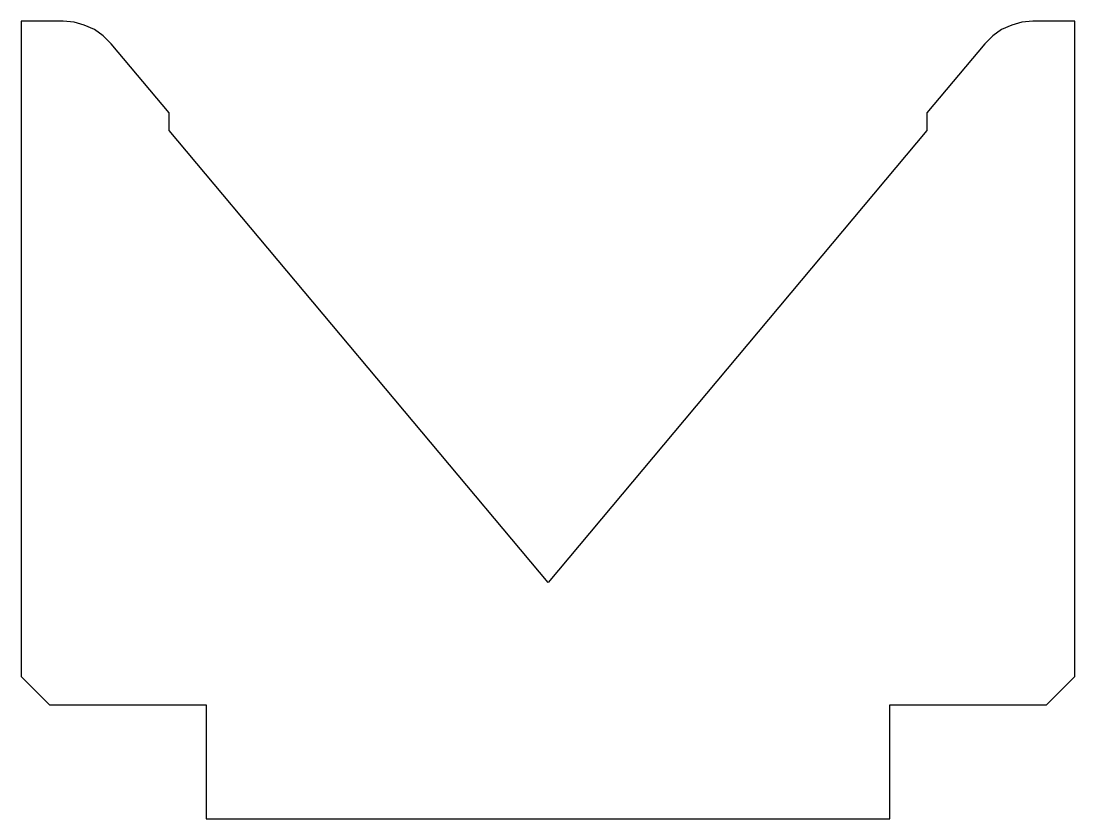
# Model space of a CAD drawing. Extents: x -92 to 92, y -42 to 98.
import ezdxf

# ---------------------------------------------------------------- set-up
doc = ezdxf.new("R2010")
doc.units = 0

msp = doc.modelspace()

# ---------------------------------------------------------------- linework, layer by layer
at = {"color": 7, "linetype": 'CONTINUOUS'}
for p, q in [((-85.1, 98.5), (-92.5, 98.5)), ((-92.5, 98.5), (-92.5, -16.5)), ((-83.2, 98.3), (-85.1, 98.5)), ((-81.4, 97.8), (-83.2, 98.3)), ((83.2, 98.3), (81.4, 97.8)), ((85.1, 98.5), (83.2, 98.3)), ((92.5, 98.5), (85.1, 98.5)), ((92.5, -16.5), (92.5, 98.5)), ((-79.6, 97), (-81.4, 97.8)), ((-78.1, 95.9), (-79.6, 97)), ((79.6, 97), (78.1, 95.9)), ((81.4, 97.8), (79.6, 97)), ((-76.7, 94.5), (-78.1, 95.9)), ((-66.5, 82.4), (-76.7, 94.5)), ((76.7, 94.5), (66.5, 82.4)), ((78.1, 95.9), (76.7, 94.5)), ((-66.5, 79.3), (-66.5, 82.4)), ((66.5, 82.4), (66.5, 79.3)), ((0, 0), (-66.5, 79.3)), ((66.5, 79.3), (0, 0)), ((-92.5, -16.5), (-87.5, -21.5)), ((87.5, -21.5), (92.5, -16.5)), ((-87.5, -21.5), (-60, -21.5)), ((-60, -21.5), (-60, -41.5)), ((60, -41.5), (60, -21.5)), ((60, -21.5), (87.5, -21.5)), ((-60, -41.5), (60, -41.5))]:
    msp.add_line(p, q, dxfattribs=at)

doc.saveas('drawing.dxf')
